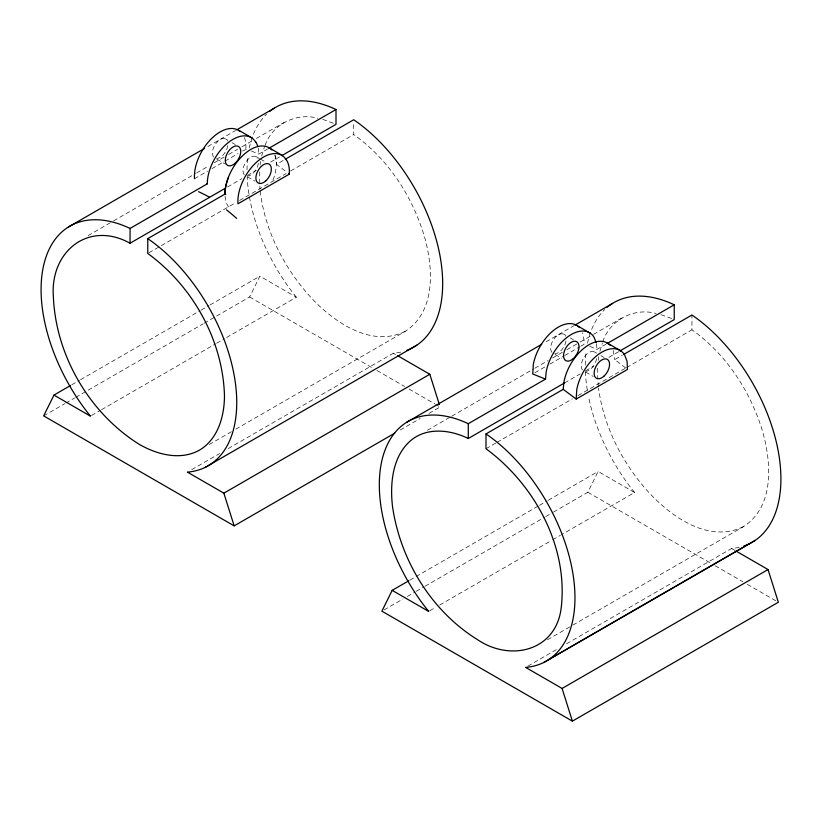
<?xml version="1.0" encoding="UTF-8"?>
<svg xmlns="http://www.w3.org/2000/svg" width="822" height="822" viewBox="0 0 822 822"><rect width="100%" height="100%" fill="white"/><g stroke="black" fill="none" stroke-linecap="round" stroke-linejoin="round"><path stroke-width="0.62" stroke-dasharray="4.11 3.08" d="M259.505 171.86L259.958 189.183M597.697 368.307L597.769 378.654M260.122 164.914L260.523 161.472M598.354 360.19L598.755 356.748M261.694 155.964L264.53 146.48M599.926 351.23L602.372 342.969M602.762 341.757C609.76 320.046 634.235 307.212 656.131 313.511M265.054 145.36C272.349 124.163 296.516 112.295 317.898 118.234M204.216 323.2L249.611 296.989L259.906 276.182L296.352 297.225L225.495 338.13M553.514 512.075L587.833 492.265L598.139 471.448L634.584 492.491L561.508 534.69M235.822 429.156L405.225 331.348C435.383 311.918 433.358 269.832 425.18 239.233C413.487 197.979 388.95 159.509 353.717 134.551L353.717 122.211M572.944 625.069L743.458 526.625C775.269 506.198 771.375 460.813 761.953 429.392C749.695 390.111 725.723 353.768 691.939 329.828L691.939 315.021M207.874 146.501L235.554 130.523M88.098 235.606L112.45 221.539M113.559 220.902L195.492 173.596M196.602 172.959L208.778 165.921M214.316 162.725L224.283 156.971M228.711 154.413L237.568 149.306M241.997 146.748L251.964 140.994M256.392 138.435L284.073 122.457M194.506 178.703L207.596 171.151M211.963 168.633L223.964 161.698M225.053 161.071L238.144 153.519M242.511 150.991L246.497 149.316M251.532 151.032L258.766 154.115L267.592 149.018M227.489 186.974L241.884 178.662M247.422 175.466L256.279 170.349M270.674 162.037L279.531 156.93M283.107 160.516L276.48 164.338L287.515 172.712M148.874 252.816L234.136 203.589M239.562 200.455L286.169 173.545M290.598 170.986L353.717 134.551M71.678 384.85L79.426 380.381M80.535 379.733L200.116 310.695M201.226 310.058L208.973 305.579M210.083 304.941L259.906 276.182M43.658 415.891L64.702 403.746M65.811 403.099L74.668 397.992M75.768 397.345L203.106 323.837M91.519 415.48L100.376 410.373M101.486 409.726L215.528 343.884M216.638 343.247L224.385 338.777M209.25 444.497L231.393 431.714M191.711 469.65L219.597 453.549M228.177 448.596L393.358 353.224A138.343 79.878 60 0 0 402.03 351.795M546.106 341.777L573.787 325.8M400.252 429.978L420.176 418.48M429.033 413.363L440.109 406.972L435.681 404.414M427.43 430.235L450.682 416.816M451.792 416.179L533.725 368.873M534.834 368.225L548.12 360.56M552.548 358.002L562.515 352.248M566.944 349.689L579.12 342.661M580.229 342.024L592.405 334.986M593.515 334.349L622.305 317.724M534.875 372.746L545.551 366.581M549.826 364.115L563.717 356.101M564.786 355.484L579.736 346.843M580.805 346.226L584.01 344.377L584.093 340.154L582.634 332.797M589.754 346.309L596.998 349.381L605.824 344.295M564.611 382.888L580.116 373.938M585.654 370.743L593.402 366.263M608.907 357.313L618.874 351.559M625.614 367.937L614.712 359.615L622.439 355.155M485.997 448.73L495.964 442.976M497.074 442.339L572.359 398.865M577.897 395.67L625.511 368.184M626.621 367.537L691.939 329.828M409.901 580.127L538.348 505.972M539.448 505.335L547.205 500.855M548.305 500.218L598.139 471.448M384.11 609.883L402.934 599.012M407.363 596.464L415.11 591.984M416.22 591.347L423.967 586.867M425.077 586.23L544.657 517.192M545.767 516.555L552.405 512.712M429.742 610.756L435.28 607.561M439.708 605.002L551.541 540.444M552.651 539.797L560.399 535.327M547.483 639.773L571.835 625.706M527.858 666.128L557.758 648.866M566.615 643.749L731.59 548.5A138.343 79.878 60 0 0 740.262 547.072M743.458 526.625C708.461 543.743 670.855 516.504 647.767 491.299C622.069 462.529 603.667 426.464 598.529 388.025M405.225 331.348C372.181 347.655 336.147 323.467 313.459 300.205C285.172 270.222 264.89 231.599 260.091 190.396M322.758 119.365L333.948 123.454M660.98 314.641L672.18 318.731M225.618 139.01L227.766 140.243M232.061 142.72L235.277 144.58M256.207 156.663L259.423 158.523M260.492 159.139L265.855 162.242M563.851 334.277L565.998 335.52M570.283 337.996L573.499 339.856M594.429 351.939L596.577 353.172M600.872 355.659L604.088 357.508M216.844 159.16L225.423 164.112M247.432 176.822L254.933 181.159M555.076 354.436L561.508 358.156M585.654 372.099L593.165 376.425M393.358 353.224L395.567 354.508M731.59 548.5L734.909 550.411M249.611 296.989L372.551 367.968M376.979 370.517L404.671 386.504M409.099 389.063L434.571 403.777M587.833 492.265L710.773 563.234M715.202 565.793L742.893 581.781M747.321 584.339L776.122 600.964M274.887 154.937L276.48 163.486L275.658 171.5A30.527 17.622 -60 0 1 272.226 181.6M613.212 350.46L614.712 359.615M598.365 386.802L597.81 379.785M596.495 343.688L596.998 349.381M634.584 492.491A138.343 79.878 60 0 1 588.439 396.317M587.309 390.09A138.343 79.878 60 0 1 585.408 372.191M585.264 365.122A138.343 79.878 60 0 1 586.209 350.799M587.494 343.216A138.343 79.878 60 0 1 604.807 309.462M551.922 352.35A10.922 6.309 -60 0 1 554.84 337.873A10.922 6.309 -60 0 1 565.567 336.311M565.978 340.976A10.922 6.309 -60 0 1 554.84 353.707M582.51 370.013A10.922 6.309 -60 0 1 585.079 355.947A10.922 6.309 -60 0 1 595.837 353.337M596.567 358.639A10.922 6.309 -60 0 1 585.428 371.369M275.072 155.42A35.552 20.529 -60 0 1 276.521 164.318M244.391 137.541A35.12 20.273 -60 0 1 245.84 149.08M258.221 148.166A35.552 20.529 -60 0 1 258.807 154.094M213.699 157.074A10.922 6.309 -60 0 1 216.607 142.596A10.922 6.309 -60 0 1 227.345 141.035M227.756 145.7A10.922 6.309 -60 0 1 216.618 158.43M244.278 174.737A10.922 6.309 -60 0 1 247.196 160.259A10.922 6.309 -60 0 1 257.923 158.697M258.334 163.362A10.922 6.309 -60 0 1 247.905 176.052M296.352 297.225A138.343 79.878 60 0 1 247.186 176.915M247.032 169.846A138.343 79.878 60 0 1 247.977 155.522M249.272 147.939A138.343 79.878 60 0 1 266.585 114.186M228.578 206.856A35.377 20.427 -60 0 1 225.064 196.098"/><path stroke-width="1.23" d="M736.009 551.048L768.036 569.543L778.342 602.249L572.389 721.151L381.891 611.157L392.186 590.35L428.642 611.393A138.343 79.878 60 0 1 381.552 462.118A138.343 79.878 60 0 1 468.283 423.7L545.51 379.106L546.168 372.037A36.569 21.115 -60 0 1 548.993 362.173A36.404 21.023 -60 0 1 571.814 334.205A36.404 21.023 -60 0 1 594.059 337.277L596.166 342.538M576.191 399.071L576.756 389.69A36.569 21.115 -60 0 1 579.582 379.836A36.404 21.023 -60 0 1 602.392 351.867A36.404 21.023 -60 0 1 624.638 354.94L627.083 361.351L627.463 369.468L576.191 399.071L563.224 389.34L563.882 382.261A36.569 21.115 -60 0 1 566.707 372.407A36.404 21.023 -60 0 1 610.037 345.23M70.569 385.487L53.964 395.084L43.658 415.891L234.167 525.875L394.714 433.184M68.36 227.047L204.555 148.422M236.664 129.886L274.312 108.144M53.964 395.084L90.41 416.127A138.343 79.878 60 0 1 43.319 266.842A138.343 79.878 60 0 1 130.061 228.424L207.288 183.84A36.322 20.971 -60 0 1 226.841 143.747A36.322 20.971 -60 0 1 255.724 142.134M268.702 148.381L336.003 109.521L336.003 124.328L281.751 155.646M271.815 149.953A36.404 21.023 -60 0 0 228.475 177.131A36.127 20.858 -60 0 0 224.981 194.074L147.765 238.647L147.765 253.453C192.533 286.005 222.741 339.835 224.468 395.423C224.498 415.963 218.107 439.225 199.284 450.251C180.1 460.823 156.745 454.515 138.908 444.127C89.146 412.788 55.804 355.412 53.358 296.639C49.916 251.748 88.355 220.132 130.061 243.23L225.279 188.248M285.306 159.242L353.717 119.745A138.343 79.878 60 0 1 438.383 248.018A138.343 79.878 60 0 1 406.798 350.316M286.364 159.725A35.12 20.273 -60 0 1 289.293 174.161L237.969 203.794A36.281 20.94 -60 0 1 256.423 162.314A36.281 20.94 -60 0 1 286.262 159.848M205.449 467.245L416.857 345.168M147.765 238.647A138.343 79.878 60 0 1 234.506 377.226A138.343 79.878 60 0 1 187.416 472.126L223.861 493.169L429.814 374.267L439.349 404.547M406.592 422.323L541.677 344.336M574.886 325.163L612.534 303.421M606.934 343.658L674.235 304.798L674.235 319.594L619.973 350.922M563.224 389.34L485.997 433.924L485.997 448.73C534.619 484.59 568.372 546.414 561.221 607.694C556.093 651.271 510.113 662.07 477.14 639.403C430.872 610.643 399.903 559.309 392.413 505.705C389.977 483.079 392.474 456.251 410.846 440.469C426.937 426.885 450.62 429.772 468.283 438.496L564.611 382.888M623.538 354.518L691.939 315.021A138.343 79.878 60 0 1 776.831 444.26A138.343 79.878 60 0 1 743.838 546.014M392.186 590.35L408.801 580.764M549.147 659.347L755.089 540.444M543.681 662.522L749.623 543.619M485.997 433.924A138.343 79.878 60 0 1 572.729 572.502A138.343 79.878 60 0 1 525.648 667.402L562.094 688.446L768.036 569.543M206.538 183.481L207.288 183.84M545.51 379.106L532.738 373.979L533.293 364.608A36.569 21.115 -60 0 1 536.119 354.744A36.404 21.023 -60 0 1 579.459 327.577M239.089 130.462L251.953 137.901M269.667 148.124L282.542 155.553M577.311 325.738L590.186 333.177M607.9 343.401L620.774 350.83M397.776 355.782L429.814 374.267M225.002 194.064L225.752 194.578M288.553 173.596L289.241 174.192M562.094 688.446L572.389 721.151M223.861 493.169L234.167 525.875M468.283 423.7L468.283 438.496M130.061 228.424L130.061 243.23M607.253 307.264A138.343 79.878 60 0 1 674.235 304.798M269.863 111.299A138.343 79.878 60 0 1 336.003 109.521M198.626 191.711A136.627 60.253 47.4 0 1 209.548 197.259M194.495 178.723A36.281 20.94 -60 0 1 210.607 139.524A36.281 20.94 -60 0 1 240.086 131.51M255.796 142.042A35.552 20.529 -60 0 1 257.831 146.635M226.502 209.836A136.627 54.591 50.9 0 1 236.705 218.416M224.992 194.146A35.377 20.427 -60 0 1 228.547 177.141M603.841 376.291A10.922 6.309 -60 0 0 607.304 359.368A10.922 6.309 -60 0 0 594.388 370.825A10.922 6.309 -60 0 0 603.841 376.291M573.263 358.628A10.922 6.309 -60 0 0 576.725 341.716A10.922 6.309 -60 0 0 563.8 353.172A10.922 6.309 -60 0 0 573.263 358.628M265.619 181.015A10.922 6.309 -60 0 0 269.082 164.092A10.922 6.309 -60 0 0 256.156 175.548A10.922 6.309 -60 0 0 265.619 181.015M235.03 163.352A10.922 6.309 -60 0 0 238.493 146.439A10.922 6.309 -60 0 0 225.567 157.896A10.922 6.309 -60 0 0 235.03 163.352"/></g></svg>
